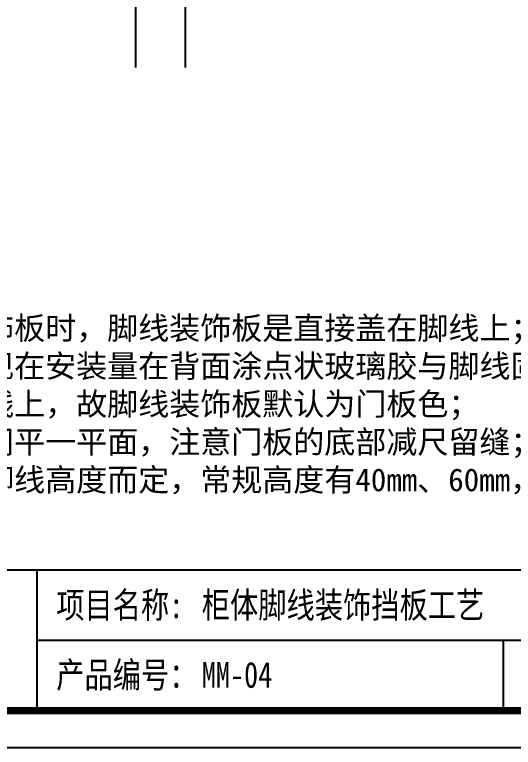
# Model space of a CAD drawing. Header units: millimetres. Extents: x 0 to 1097966, y -63096 to 223085.
# Drawn here: x 338077.1 to 338169.1, y -63096.3 to -62961.3 of the extents above; entities that cross this region are included whole.
import ezdxf

# ---------------------------------------------------------------- set-up
doc = ezdxf.new("R2010")
doc.units = ezdxf.units.MM
doc.layers.add('DZ-文字说明', color=1, linetype='Continuous')
doc.styles.add('DZ-宋体2.5', font='', dxfattribs={"width": 0.8, "height": 2.5})
doc.styles.add('宋体', font='')
doc.styles.get('DZ-宋体2.5').set_extended_font_data('SimSun')
doc.styles.get('宋体').set_extended_font_data('SimSun')

msp = doc.modelspace()

# ---------------------------------------------------------------- linework, layer by layer
at = {"color": 251, "true_color": 0x636466}
for p, q in [((338108.595, -62844.434), (338108.595, -62971.041)), ((338099.426, -62849.792), (338099.426, -62971.041))]:
    msp.add_line(p, q, dxfattribs=at)
msp.add_lwpolyline([(337985.218, -63096.324), (338552.218, -63096.324), (338552.218, -62695.374), (337985.218, -62695.374)], close=True)
at = {"const_width": 1.35}
msp.add_lwpolyline([(337991.968, -63089.574), (338545.468, -63089.574), (338545.468, -62702.124), (337991.968, -62702.124)], close=True, dxfattribs=at)
at = {"layer": 'DZ-文字说明', "color": 7}
for p, q in [((338081.299, -63089.574), (338081.299, -63063.596)), ((338081.299, -63076.585), (338545.468, -63076.585)), ((338167.217, -63076.585), (338167.217, -63089.574))]:
    msp.add_line(p, q, dxfattribs=at)
msp.add_lwpolyline([(337991.968, -63063.596), (338545.468, -63063.596), (338545.468, -63089.574), (337991.968, -63089.574)], close=True, dxfattribs=at)

# ---------------------------------------------------------------- texts
at = {"style": 'DZ-宋体2.5', "width": 0.8}
for s, p in [('项目名称:', (338084.813, -63072.49)), ('产品编号：', (338084.813, -63085.365))]:
    msp.add_text(s, height=4.7732, dxfattribs=at).set_placement(p)
at = {"insert": (338005.58, -63026.371), "char_height": 4.19232, "width": 417.6494, "attachment_point": 4, "style": '宋体'}
msp.add_mtext('\\P工艺标准：{\\H1.41352x; }\\P1、柜体底部需要加脚线装饰板时，脚线装饰板是直接盖在脚线上；\\P2、脚线装饰板不需排孔，现在安装量在背面涂点状玻璃胶与脚线固定即可；\\P3、因脚线装饰板是盖在脚线上，故脚线装饰板默认为门板色；{\\H1.45383x; }\\P4、脚线装饰板安装与门板同平一平面，注意门板的底部减尺留缝；\\P5、脚线装饰板的高度根据脚线高度而定，常规高度有40mm、60mm，此尺寸可根据实际需求调整，需在图纸上标注。', dxfattribs=at)
at = {"color": 2, "style": 'DZ-宋体2.5', "width": 0.8}
for tag, p in [('柜体脚线装饰挡板工艺', (338111.646, -63072.49)), ('MM-04', (338111.646, -63085.348))]:
    msp.add_attdef(tag, p, '', height=4.773, dxfattribs=at)

doc.saveas('drawing.dxf')
